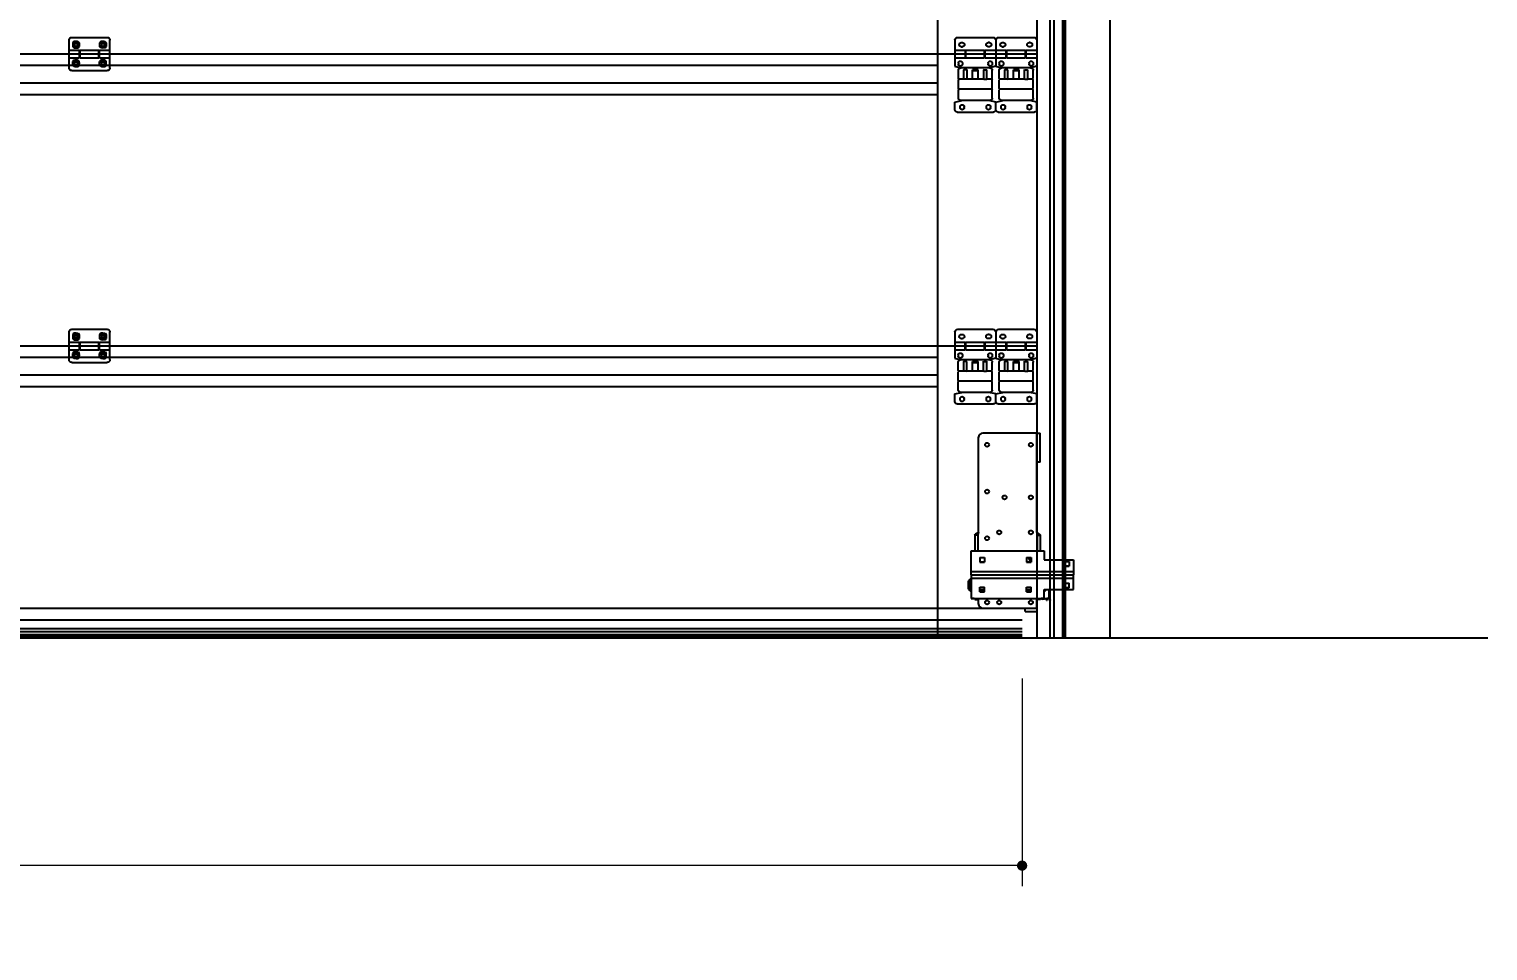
# Model space of a CAD drawing. Header units: millimetres. Extents: x 1448 to 104164, y -19509 to -89.
# Drawn here: x 58399 to 60897, y -11149 to -9571 of the extents above; entities that cross this region are included whole.
import ezdxf

# ---------------------------------------------------------------- set-up
doc = ezdxf.new("R2010")
doc.units = ezdxf.units.MM
doc.header["$LTSCALE"] = 60
doc.header["$MEASUREMENT"] = 0
doc.header["$PDSIZE"] = -10
doc.linetypes.add('HIDDEN', pattern=[2, 1, -1])
doc.layers.get('0').update_dxf_attribs({"linetype": 'CONTINUOUS'})
doc.layers.get('Defpoints').update_dxf_attribs({"color": 171, "linetype": 'CONTINUOUS'})
for name, color, linetype in [('(주)하나기공-DIM', 7, 'CONTINUOUS'), ('8', 8, 'CONTINUOUS'), ('CON', 2, 'CONTINUOUS'), ('HID', 2, 'HIDDEN')]:
    doc.layers.add(name, color=color, linetype=linetype)
doc.styles.add('0T-OUT', font='H2GTRE.TTF')
doc.dimstyles.new('MAIN', dxfattribs={"dimtxt": 1.5, "dimasz": 0.5, "dimexe": 1, "dimexo": 2, "dimgap": 1, "dimtad": 1, "dimdec": 0, "dimdsep": 46, "dimlunit": 6, "dimtxsty": '0T-OUT', "dimblk": 'DOT', "dimcen": 2.5, "dimdle": 2, "dimclrd": 256, "dimclre": 256, "dimclrt": 3, "dimadec": 0, "dimazin": 0, "dimtfac": 1, "dimtdec": 0, "dimtix": 1, "dimtmove": 2, "dimatfit": 3, "dimldrblk": 'DOT', "dimfxl": 1, "dimtvp": 1, "dimtolj": 1, "dimtzin": 0, "dimlwd": 0, "dimlwe": 0, "dimarcsym": 0})

# ---------------------------------------------------------------- blocks, each defined once
blk = doc.blocks.new('_Dot')
at = {"color": 0, "linetype": 'ByBlock', "lineweight": -2}
blk.add_line((-0.5, 0), (-1, 0), dxfattribs=at)
at = {"color": 0, "linetype": 'ByBlock', "const_width": 0.5}
blk.add_lwpolyline([(-0.25, 0, 1), (0.25, 0, 1)], format="xyb", close=True, dxfattribs=at)
blk = doc.blocks.new('*D117')
at = {"layer": '(주)하나기공-DIM', "lineweight": 0, "ltscale": 0.5, "transparency": 16777216}
for p, q in [((51099.3, -10683.2), (51099.3, -11038.5)), ((60099.3, -10683.2), (60099.3, -11038.5)), ((60081.8, -11003.5), (51116.8, -11003.5))]:
    blk.add_line(p, q, dxfattribs=at)
at = {"layer": 'Defpoints', "color": 0, "ltscale": 0.5, "transparency": 16777216}
for p in [(51099.3, -10613.2, 83.9), (60099.3, -10613.2, 83.9), (51099.3, -11003.5)]:
    blk.add_point(p, dxfattribs=at)
at = {"layer": '(주)하나기공-DIM', "lineweight": 0, "ltscale": 0.5, "transparency": 16777216, "xscale": 17.5, "yscale": 17.5, "zscale": 17.5, "rotation": 180}
blk.add_blockref('_Dot', (51099.3, -11003.5), dxfattribs=at)
at = {"layer": '(주)하나기공-DIM', "lineweight": 0, "ltscale": 0.5, "transparency": 16777216, "xscale": 17.5, "yscale": 17.5, "zscale": 17.5}
blk.add_blockref('_Dot', (60099.3, -11003.5), dxfattribs=at)
at = {"layer": '(주)하나기공-DIM', "color": 3, "lineweight": 0, "ltscale": 0.5, "transparency": 16777216, "insert": (55599.3, -10905.2), "char_height": 105, "attachment_point": 5, "style": '0T-OUT'}
blk.add_mtext('\\A1;OPENING WIDTH "9,000"', dxfattribs=at)
blk = doc.blocks.new('추락방지기')
at = {"color": 8, "linetype": 'Continuous'}
for p, q in [((21509724.9, -50994597.4), (21509651.3, -50994597.4)), ((21509724.9, -50994637.4), (21509724.9, -50994597.4)), ((21509724.9, -50994597.4), (21509729.5, -50994597.4)), ((21509729.5, -50994637.4), (21509729.5, -50994597.4)), ((21509644.9, -50994603.8), (21509644.9, -50994733.4)), ((21509724.9, -50994733.4), (21509724.9, -50994637.4)), ((21509729.5, -50994637.4), (21509724.9, -50994637.4)), ((21509644.3, -50994737.4), (21509640.3, -50994737.4)), ((21509640.3, -50994737.4), (21509640.3, -50994758.8)), ((21509644.3, -50994737.4), (21509644.3, -50994758.8)), ((21509644.9, -50994733.4), (21509644.9, -50994733.4)), ((21509644.9, -50994758.8), (21509644.9, -50994733.4)), ((21509725.4, -50994733.9), (21509724.9, -50994733.4)), ((21509725.4, -50994733.9), (21509725.4, -50994733.9)), ((21509725.4, -50994733.9), (21509725.4, -50994758.8)), ((21509726, -50994758.8), (21509726, -50994737.9)), ((21509730, -50994737.9), (21509726, -50994737.9)), ((21509730, -50994758.8), (21509730, -50994737.9)), ((21509635.1, -50994786.8), (21509635.1, -50994758.8)), ((21509635.1, -50994758.8), (21509735.1, -50994758.8)), ((21509635.1, -50994758.8), (21509635.1, -50994758.8)), ((21509635.1, -50994758.8), (21509735.1, -50994758.8)), ((21509735.1, -50994758.8), (21509735.1, -50994770.8)), ((21509735.1, -50994758.8), (21509735.1, -50994758.8)), ((21509647.1, -50994767.6), (21509653.5, -50994767.6)), ((21509647.1, -50994767.6), (21509647.1, -50994774)), ((21509647.1, -50994774), (21509653.5, -50994774)), ((21509653.5, -50994774), (21509647.1, -50994774)), ((21509653.5, -50994767.6), (21509653.5, -50994774)), ((21509711.1, -50994767.6), (21509717.5, -50994767.6)), ((21509711.1, -50994767.6), (21509711.1, -50994774)), ((21509711.1, -50994774), (21509717.5, -50994774)), ((21509717.5, -50994774), (21509711.1, -50994774)), ((21509717.5, -50994767.6), (21509717.5, -50994774)), ((21509735.1, -50994770.8), (21509775.1, -50994770.8)), ((21509735.1, -50994770.8), (21509775.1, -50994770.8)), ((21509763.1, -50994773.2), (21509769.5, -50994773.2)), ((21509763.1, -50994773.2), (21509763.1, -50994779.6)), ((21509769.5, -50994773.2), (21509769.5, -50994779.6)), ((21509775.1, -50994770.8), (21509775.1, -50994786.8)), ((21509775.1, -50994770.8), (21509775.1, -50994770.8)), ((21509632.4, -50994799), (21509631.6, -50994799.8)), ((21509633.5, -50994799), (21509632.4, -50994799)), ((21509632.4, -50994799), (21509632.4, -50994811.8)), ((21509635.1, -50994797.4), (21509633.5, -50994797.4)), ((21509633.5, -50994811.4), (21509633.5, -50994797.4)), ((21509635.1, -50994786.8), (21509775.1, -50994786.8)), ((21509635.1, -50994791.4), (21509635.1, -50994786.8)), ((21509635.1, -50994791.4), (21509775.1, -50994791.4)), ((21509635.1, -50994791.4), (21509635.1, -50994796)), ((21509635.1, -50994796), (21509775.1, -50994796)), ((21509635.1, -50994796), (21509635.1, -50994823.9)), ((21509763.1, -50994779.6), (21509769.5, -50994779.6)), ((21509769.5, -50994779.6), (21509763.1, -50994779.6)), ((21509775.1, -50994786.8), (21509775.1, -50994791.4)), ((21509775.1, -50994796), (21509775.1, -50994791.4)), ((21509775.1, -50994811.9), (21509775.1, -50994796)), ((21509631.6, -50994811), (21509631.6, -50994799.8)), ((21509631.6, -50994811), (21509632.4, -50994811.8)), ((21509632.4, -50994811.8), (21509633.5, -50994811.8)), ((21509633.5, -50994813.4), (21509633.5, -50994811.4)), ((21509633.5, -50994813.4), (21509635.1, -50994813.4)), ((21509647.1, -50994815.1), (21509647.1, -50994808.7)), ((21509647.1, -50994808.7), (21509653.5, -50994808.7)), ((21509647.1, -50994811.8), (21509653.5, -50994811.8)), ((21509647.1, -50994815.1), (21509653.5, -50994815.1)), ((21509653.5, -50994815.1), (21509647.1, -50994815.1)), ((21509653.5, -50994815.1), (21509653.5, -50994808.7)), ((21509711.1, -50994815.1), (21509711.1, -50994808.7)), ((21509711.1, -50994808.7), (21509717.5, -50994808.7)), ((21509711.1, -50994811.8), (21509717.5, -50994811.8)), ((21509711.1, -50994815.1), (21509717.5, -50994815.1)), ((21509717.5, -50994815.1), (21509711.1, -50994815.1)), ((21509717.5, -50994815.1), (21509717.5, -50994808.7)), ((21509735.1, -50994811.9), (21509775.1, -50994811.9)), ((21509735.1, -50994823.9), (21509735.1, -50994811.9)), ((21509735.1, -50994813.4), (21509736.7, -50994813.4)), ((21509735.3, -50994823.9), (21509735.3, -50994813.4)), ((21509736.7, -50994813.4), (21509736.7, -50994811.9)), ((21509742, -50994823.5), (21509742, -50994811.9)), ((21509743.1, -50994823.5), (21509743.1, -50994811.9)), ((21509763.1, -50994809.5), (21509763.1, -50994803.1)), ((21509763.1, -50994803.1), (21509769.5, -50994803.1)), ((21509763.1, -50994809.5), (21509769.5, -50994809.5)), ((21509769.5, -50994809.5), (21509763.1, -50994809.5)), ((21509769.5, -50994809.5), (21509769.5, -50994803.1)), ((21509635.1, -50994823.9), (21509735.1, -50994823.9)), ((21509635.1, -50994824), (21509635.1, -50994823.9)), ((21509639.1, -50994824), (21509635.1, -50994824)), ((21509639.1, -50994823.9), (21509639.1, -50994824)), ((21509640.3, -50994823.9), (21509640.3, -50994825.4)), ((21509640.3, -50994825.4), (21509644.3, -50994825.4)), ((21509644.3, -50994823.9), (21509644.3, -50994825.4)), ((21509644.9, -50994825.4), (21509644.3, -50994825.4)), ((21509644.9, -50994825.4), (21509644.9, -50994823.9)), ((21509644.9, -50994825.4), (21509644.9, -50994831)), ((21509651.3, -50994837.4), (21509708.9, -50994837.4)), ((21509708.9, -50994837.4), (21509724.9, -50994837.4)), ((21509708.9, -50994842), (21509708.9, -50994837.4)), ((21509724.9, -50994825.4), (21509725.4, -50994825.4)), ((21509724.9, -50994837.4), (21509724.9, -50994825.4)), ((21509724.9, -50994837.4), (21509724.9, -50994842)), ((21509725.4, -50994823.9), (21509725.4, -50994825.4)), ((21509726, -50994825.4), (21509725.4, -50994825.4)), ((21509726, -50994825.4), (21509726, -50994823.9)), ((21509730, -50994825.4), (21509726, -50994825.4)), ((21509730, -50994825.4), (21509730, -50994823.9)), ((21509735.1, -50994823.9), (21509731.1, -50994823.9)), ((21509731.1, -50994823.9), (21509731.1, -50994823.9)), ((21509734.9, -50994823.9), (21509732.2, -50994824.5)), ((21509732.8, -50994824.7), (21509732.2, -50994824.5)), ((21509735.9, -50994824), (21509732.8, -50994824.7)), ((21509732.8, -50994824.7), (21509738.7, -50994824.1)), ((21509735.1, -50994823.9), (21509735.1, -50994823.9)), ((21509735.3, -50994823.9), (21509735.1, -50994823.9)), ((21509735.9, -50994824), (21509735.3, -50994823.9)), ((21509735.9, -50994824), (21509741.7, -50994823.5)), ((21509738.3, -50994824.2), (21509738.3, -50994825.9)), ((21509738.3, -50994825.9), (21509739.1, -50994825.9)), ((21509738.3, -50994826.3), (21509738.3, -50994825.9)), ((21509738.3, -50994826.3), (21509739.1, -50994826.3)), ((21509741.7, -50994823.5), (21509738.7, -50994824.1)), ((21509742, -50994823.5), (21509739, -50994824.1)), ((21509739.1, -50994825.9), (21509739.1, -50994824.1)), ((21509739.1, -50994825.9), (21509739.1, -50994826.3)), ((21509743.1, -50994823.5), (21509742, -50994823.5)), ((21509742.3, -50994823.5), (21509742.3, -50994825.9)), ((21509742.3, -50994825.9), (21509743.1, -50994825.9)), ((21509742.3, -50994826.3), (21509742.3, -50994825.9)), ((21509742.3, -50994826.3), (21509743.1, -50994826.3)), ((21509743.1, -50994825.9), (21509743.1, -50994823.5)), ((21509743.1, -50994825.9), (21509743.1, -50994826.3)), ((21509708.9, -50994842), (21509724.9, -50994842))]:
    blk.add_line(p, q, dxfattribs=at)
at = {"color": 8, "linetype": 'Continuous', "flags": 128}
for points in [[(21509640.3, -50994737.4), (21509640.3, -50994737.4), (21509640.3, -50994737.4), (21509640.3, -50994737.3), (21509640.7, -50994736.4), (21509641.7, -50994735.4), (21509642.7, -50994734.7), (21509643.6, -50994734.1), (21509644.9, -50994733.4)], [(21509725.4, -50994733.9), (21509726.7, -50994734.6), (21509727.6, -50994735.2), (21509728.7, -50994735.9), (21509729.5, -50994736.7), (21509729.8, -50994737.2), (21509730, -50994737.9)], [(21509731.2, -50994823.9), (21509731.2, -50994824), (21509731.3, -50994824.1), (21509731.4, -50994824.2), (21509731.6, -50994824.3), (21509731.7, -50994824.3), (21509732, -50994824.4), (21509732.2, -50994824.5)], [(21509735.1, -50994823.8), (21509735.1, -50994823.8), (21509735.1, -50994823.8), (21509735.1, -50994823.8), (21509735.2, -50994823.8), (21509735.2, -50994823.8), (21509735.2, -50994823.8), (21509735.2, -50994823.9), (21509735.3, -50994823.9)], [(21509738.7, -50994824.1), (21509738.7, -50994824.1), (21509738.8, -50994824.1), (21509738.8, -50994824.1), (21509738.8, -50994824.1), (21509738.9, -50994824.1), (21509738.9, -50994824.1), (21509738.9, -50994824.1), (21509739, -50994824.1)], [(21509741.7, -50994823.5), (21509741.8, -50994823.5), (21509741.8, -50994823.5), (21509741.9, -50994823.5), (21509741.9, -50994823.5), (21509741.9, -50994823.5), (21509742, -50994823.5), (21509742, -50994823.5), (21509742, -50994823.5)], [(21509742, -50994823.5), (21509742.8, -50994823.5), (21509743.1, -50994823.5)]]:
    blk.add_lwpolyline(points, dxfattribs=at)
at = {"color": 8, "linetype": 'Continuous'}
for centre in [(21509656.9, -50994613.4), (21509716.9, -50994613.4), (21509656.9, -50994677.4), (21509680.9, -50994685.4), (21509716.9, -50994685.4), (21509656.9, -50994741.4), (21509673.5, -50994733.4), (21509716.9, -50994733.4), (21509656.9, -50994829.4), (21509673.5, -50994829.4), (21509716.9, -50994829.4)]:
    blk.add_circle(centre, 2.72, dxfattribs=at)
for centre, radius, start, end in [((21509651.3, -50994603.8), 6.4, 90, 180), ((21509658.5, -50994737.4), 14.1, 163.4023, 179.9041), ((21509708.9, -50994738.4), 17.1, 1.537, 15.1566), ((21509716.9, -50994769.4), 2.72, 139.9965, 180), ((21509716.9, -50994769.4), 2.72, 180, 282.9752), ((21509651.3, -50994831), 6.4, 180, 270), ((21509745.2, -50994848.6), 25.2, 97.3136, 100.9909)]:
    blk.add_arc(centre, radius, start, end, dxfattribs=at)
blk = doc.blocks.new('사이드힌지')
at = {"layer": '8'}
for p, q in [((-14.5, 55), (-14.5, 10.5)), ((50.5, 60), (-9.5, 60)), ((-3.5, 51), (-1.5, 51)), ((44.5, 51), (42.5, 51)), ((55.5, 55), (55.5, 10.5)), ((3.5, 38), (-14.5, 38)), ((3.5, 25), (-14.5, 25)), ((-3.5, 44), (-1.5, 44)), ((3.5, 25), (3.5, 38)), ((3.5, 36.8), (4.5, 36.8)), ((3.5, 26.3), (4.5, 26.3)), ((4.5, 25), (4.5, 38)), ((36.5, 38), (4.5, 38)), ((36.5, 25), (4.5, 25)), ((36.5, 25), (36.5, 38)), ((36.5, 36.8), (37.5, 36.8)), ((36.5, 26.3), (37.5, 26.3)), ((37.5, 25), (37.5, 38)), ((55.5, 38), (37.5, 38)), ((55.5, 25), (37.5, 25)), ((44.5, 44), (42.5, 44)), ((-14.5, 10.5), (-4.5, 7.7)), ((-8.5, 15.7), (-8.5, 14.2)), ((-8.5, -10.7), (-8.5, 3.7)), ((-4.5, 7.7), (45.5, 7.7)), ((-1.5, 15.7), (-1.5, 14.2)), ((0.7, 4.5), (0.4, 5.2)), ((0.7, -11.7), (0.7, 4.5)), ((5.9, 4.5), (1, 4.5)), ((6.2, 4.5), (6.5, 5.2)), ((6.2, -11.7), (6.2, 4.5)), ((15.5, -11.7), (15.5, 4.5)), ((15.5, 4.5), (25.5, 4.5)), ((15.5, 2.5), (25.5, 2.5)), ((25.5, -11.7), (25.5, 4.5)), ((34.7, 4.5), (34.4, 5.2)), ((34.7, -11.7), (34.7, 4.5)), ((35, 4.5), (39.9, 4.5)), ((40.2, 4.5), (40.5, 5.2)), ((40.2, -11.7), (40.2, 4.5)), ((42.5, 15.7), (42.5, 14.2)), ((55.5, 10.5), (45.9, 7.7)), ((49.5, 15.7), (49.5, 14.2)), ((49.5, -10.7), (49.5, 3.7)), ((-7.5, -11.7), (-8.5, -10.7)), ((-7.5, -11.7), (-8.5, -12.7)), ((-8.5, -27.7), (-8.5, -12.7)), ((-7.5, -11.7), (0.7, -11.7)), ((0.7, -11.7), (0.4, -12.4)), ((5.9, -11.7), (1, -11.7)), ((6.2, -11.7), (34.7, -11.7)), ((6.2, -11.7), (6.5, -12.4)), ((34.7, -11.7), (34.4, -12.4)), ((35, -11.7), (39.9, -11.7)), ((40.2, -11.7), (48.5, -11.7)), ((40.2, -11.7), (40.5, -12.4)), ((48.5, -11.7), (49.5, -10.7)), ((48.5, -11.7), (49.5, -12.7)), ((49.5, -27.7), (49.5, -12.7)), ((-14.5, -50.9), (-2.5, -48.1)), ((-7.5, -28.7), (-8.5, -27.7)), ((-7.5, -28.7), (-8.5, -29.7)), ((-8.5, -44.1), (-8.5, -29.7)), ((-7.5, -28.7), (48.5, -28.7)), ((-4.5, -48.1), (45.5, -48.1)), ((55.5, -50.9), (43.5, -48.1)), ((48.5, -28.7), (49.5, -27.7)), ((48.5, -28.7), (49.5, -29.7)), ((49.5, -44.1), (49.5, -29.7)), ((-14.5, -63.9), (-14.5, -50.9)), ((51.5, -67.9), (-10.5, -67.9)), ((-5.5, -60.4), (-5.5, -58.9)), ((1.5, -60.4), (1.5, -58.9)), ((39.5, -60.4), (39.5, -58.9)), ((46.5, -60.4), (46.5, -58.9)), ((55.5, -63.9), (55.5, -50.9))]:
    blk.add_line(p, q, dxfattribs=at)
for centre, radius, start, end in [((-9.5, 55), 5, 90, 180), ((-3.5, 47.5), 3.5, 90, 270), ((-1.5, 47.5), 3.5, 270, 90), ((42.5, 47.5), 3.5, 90, 270), ((44.5, 47.5), 3.5, 270, 90), ((50.5, 55), 5, 0, 90), ((-5, 15.7), 3.5, 0, 180), ((-5, 14.2), 3.5, 180, 0), ((-4.5, 3.7), 4, 90, 180), ((46, 15.7), 3.5, 0, 180), ((46, 14.2), 3.5, 180, 0), ((45.5, 3.7), 4, 0, 90), ((-4.5, -44.1), 4, 180, 270), ((45.5, -44.1), 4, 270, 0), ((-10.5, -63.9), 4, 180, 270), ((-2, -58.9), 3.5, 0, 180), ((-2, -60.4), 3.5, 180, 0), ((43, -58.9), 3.5, 0, 180), ((43, -60.4), 3.5, 180, 0), ((51.5, -63.9), 4, 270, 0)]:
    blk.add_arc(centre, radius, start, end, dxfattribs=at)
blk = doc.blocks.new('센터힌지')
at = {"color": 8}
for p, q in [((-30, -17.5), (-30, 29.5)), ((35, 34.5), (-25, 34.5)), ((-21.8, 27.6), (-23.6, 25.1)), ((-21.8, 27.6), (-23.6, 25.1)), ((-23.6, 25.1), (-23.6, 18.9)), ((-23.6, 25.1), (-23.6, 18.9)), ((-18, 27.6), (-21.8, 27.6)), ((-18, 27.6), (-21.8, 27.6)), ((-18, 27.6), (-14.2, 27.6)), ((-18, 27.6), (-14.2, 27.6)), ((-14.2, 27.6), (-12.4, 25.1)), ((-14.2, 27.6), (-12.4, 25.1)), ((-12.4, 25.1), (-12.4, 18.9)), ((-12.4, 25.1), (-12.4, 18.9)), ((24.2, 27.6), (22.4, 25.1)), ((24.2, 27.6), (22.4, 25.1)), ((22.4, 25.1), (22.4, 18.9)), ((22.4, 25.1), (22.4, 18.9)), ((28, 27.6), (24.2, 27.6)), ((28, 27.6), (24.2, 27.6)), ((28, 27.6), (31.8, 27.6)), ((28, 27.6), (31.8, 27.6)), ((31.8, 27.6), (33.6, 25.1)), ((31.8, 27.6), (33.6, 25.1)), ((33.6, 25.1), (33.6, 18.9)), ((33.6, 25.1), (33.6, 18.9)), ((40, -17.5), (40, 29.5)), ((-12, 12.5), (-30, 12.5)), ((-21.8, 16.4), (-23.6, 18.9)), ((-21.8, 16.4), (-23.6, 18.9)), ((-21.8, 16.4), (-14.2, 16.4)), ((-21.8, 16.4), (-14.2, 16.4)), ((-14.2, 16.4), (-12.4, 18.9)), ((-14.2, 16.4), (-12.4, 18.9)), ((-12, -0.5), (-12, 12.5)), ((-12, 11.2), (-11, 11.2)), ((-12, 0.8), (-11, 0.8)), ((-11, -0.5), (-11, 12.5)), ((21, 12.5), (-11, 12.5)), ((21, -0.5), (21, 12.5)), ((21, 11.2), (22, 11.2)), ((21, 0.8), (22, 0.8)), ((22, -0.5), (22, 12.5)), ((40, 12.5), (22, 12.5)), ((24.2, 16.4), (22.4, 18.9)), ((24.2, 16.4), (22.4, 18.9)), ((31.8, 16.4), (24.2, 16.4)), ((31.8, 16.4), (24.2, 16.4)), ((31.8, 16.4), (33.6, 18.9)), ((31.8, 16.4), (33.6, 18.9)), ((-12, -0.5), (-30, -0.5)), ((35, -22.5), (-25, -22.5)), ((-21.8, -4.4), (-23.6, -6.9)), ((-21.8, -4.4), (-23.6, -6.9)), ((-23.6, -13.1), (-23.6, -6.9)), ((-23.6, -13.1), (-23.6, -6.9)), ((-21.8, -15.6), (-23.6, -13.1)), ((-21.8, -15.6), (-23.6, -13.1)), ((-21.8, -4.4), (-14.2, -4.4)), ((-21.8, -4.4), (-14.2, -4.4)), ((-18, -15.6), (-21.8, -15.6)), ((-18, -15.6), (-21.8, -15.6)), ((-18, -15.6), (-14.2, -15.6)), ((-18, -15.6), (-14.2, -15.6)), ((-14.2, -4.4), (-12.4, -6.9)), ((-14.2, -4.4), (-12.4, -6.9)), ((-14.2, -15.6), (-12.4, -13.1)), ((-14.2, -15.6), (-12.4, -13.1)), ((-12.4, -13.1), (-12.4, -6.9)), ((-12.4, -13.1), (-12.4, -6.9)), ((21, -0.5), (-11, -0.5)), ((40, -0.5), (22, -0.5)), ((24.2, -4.4), (22.4, -6.9)), ((24.2, -4.4), (22.4, -6.9)), ((22.4, -13.1), (22.4, -6.9)), ((22.4, -13.1), (22.4, -6.9)), ((24.2, -15.6), (22.4, -13.1)), ((24.2, -15.6), (22.4, -13.1)), ((31.8, -4.4), (24.2, -4.4)), ((31.8, -4.4), (24.2, -4.4)), ((28, -15.6), (24.2, -15.6)), ((28, -15.6), (24.2, -15.6)), ((28, -15.6), (31.8, -15.6)), ((28, -15.6), (31.8, -15.6)), ((31.8, -4.4), (33.6, -6.9)), ((31.8, -4.4), (33.6, -6.9)), ((31.8, -15.6), (33.6, -13.1)), ((31.8, -15.6), (33.6, -13.1)), ((33.6, -13.1), (33.6, -6.9)), ((33.6, -13.1), (33.6, -6.9))]:
    blk.add_line(p, q, dxfattribs=at)
for centre, radius in [((-18, 22), 5.62), ((-18, 22), 5.62), ((-18, 22), 3.53), ((-18, 22), 3.53), ((28, 22), 5.62), ((28, 22), 5.62), ((28, 22), 3.53), ((28, 22), 3.53), ((-18, 22), 2.7), ((-18, 22), 2.7), ((28, 22), 2.7), ((28, 22), 2.7), ((-18, -10), 5.62), ((-18, -10), 5.62), ((-18, -10), 3.53), ((-18, -10), 3.53), ((-18, -10), 2.7), ((-18, -10), 2.7), ((28, -10), 5.62), ((28, -10), 5.62), ((28, -10), 3.53), ((28, -10), 3.53), ((28, -10), 2.7), ((28, -10), 2.7)]:
    blk.add_circle(centre, radius, dxfattribs=at)
for centre, start, end in [((-25, 29.5), 90, 180), ((35, 29.5), 0, 90), ((-25, -17.5), 180, 270), ((35, -17.5), 270, 0)]:
    blk.add_arc(centre, 5, start, end, dxfattribs=at)

msp = doc.modelspace()

# ---------------------------------------------------------------- linework, layer by layer
at = {"color": 4}
for p, q in [((60146.7, -3513.2), (60146.7, -10613)), ((60153.5, -3513.2), (60153.5, -10613)), ((60168.2, -3513.2), (60168.2, -10613)), ((60171, -3513.2), (60171, -10613)), ((60173, -3513.2), (60173, -10613))]:
    msp.add_line(p, q, dxfattribs=at)
at = {"color": 3}
msp.add_line((60249.3, -3513.2), (60249.3, -10613.2), dxfattribs=at)
at = {"color": 7, "linetype": 'Continuous'}
for p, q in [((59954.3, -6613.2), (59954.3, -10613)), ((60124.3, -6613.2), (60124.3, -10613)), ((60124.3, -6613.2), (60124.3, -10613))]:
    msp.add_line(p, q, dxfattribs=at)
for p, q in [((51074.3, -9613.2), (60124.3, -9613.2)), ((51074.3, -10113.2), (60124.3, -10113.2)), ((60099.3, -10563), (51099.3, -10563)), ((60099, -10563), (60099.3, -10562.6)), ((60099.3, -10583), (51099.3, -10583)), ((60099.3, -10598), (51099.3, -10598)), ((60099.3, -10603), (51099.3, -10603)), ((60099.3, -10608), (51099.3, -10608)), ((60099.3, -10611), (51099.3, -10611))]:
    msp.add_line(p, q)
at = {"color": 151}
for p, q in [((59954.3, -9633.2), (51244.3, -9633.2)), ((59954.3, -9663.2), (51244.3, -9663.2)), ((59954.3, -9683.2), (51244.3, -9683.2)), ((59954.3, -10133.2), (51244.3, -10133.2)), ((59954.3, -10163.2), (51244.3, -10163.2)), ((59954.3, -10183.2), (51244.3, -10183.2))]:
    msp.add_line(p, q, dxfattribs=at)
at = {"layer": 'CON'}
msp.add_line((50347.1, -10613.2), (60896.7, -10613.2), dxfattribs=at)

# ---------------------------------------------------------------- block references
at = {"xscale": -1}
for name, p in [('센터힌지', (58507.6, -9619.2)), ('사이드힌지', (60039.7, -9644.7)), ('사이드힌지', (60109.8, -9644.7)), ('센터힌지', (58507.6, -10119.2)), ('사이드힌지', (60039.6, -10144.7, -2.2)), ('사이드힌지', (60109.8, -10144.7, -2.2))]:
    msp.add_blockref(name, p, dxfattribs=at)
at = {"layer": 'HID', "color": 2, "xscale": 1.25, "yscale": 1.25, "zscale": 1.25}
msp.add_blockref('추락방지기', (-26827031.8, 63732984.1), dxfattribs=at)

# ---------------------------------------------------------------- dimensions: what is measured, and where the dimension line sits
at = {"layer": '(주)하나기공-DIM', "lineweight": 0, "ltscale": 0.5}
dim = msp.add_linear_dim(base=(51099.3, -11003.5, -83.9), p1=(60099.3, -10613.2), p2=(51099.3, -10613.2), text='OPENING WIDTH "<>"', dimstyle='MAIN', override={"dimscale": 35, "dimtxt": 3, "dimtmove": 0}, dxfattribs=at)
dim.commit()
dim.dimension.update_dxf_attribs({"geometry": '*D117', "text_midpoint": (55599.3, -10905.2, -83.9)})

doc.saveas('drawing.dxf')
